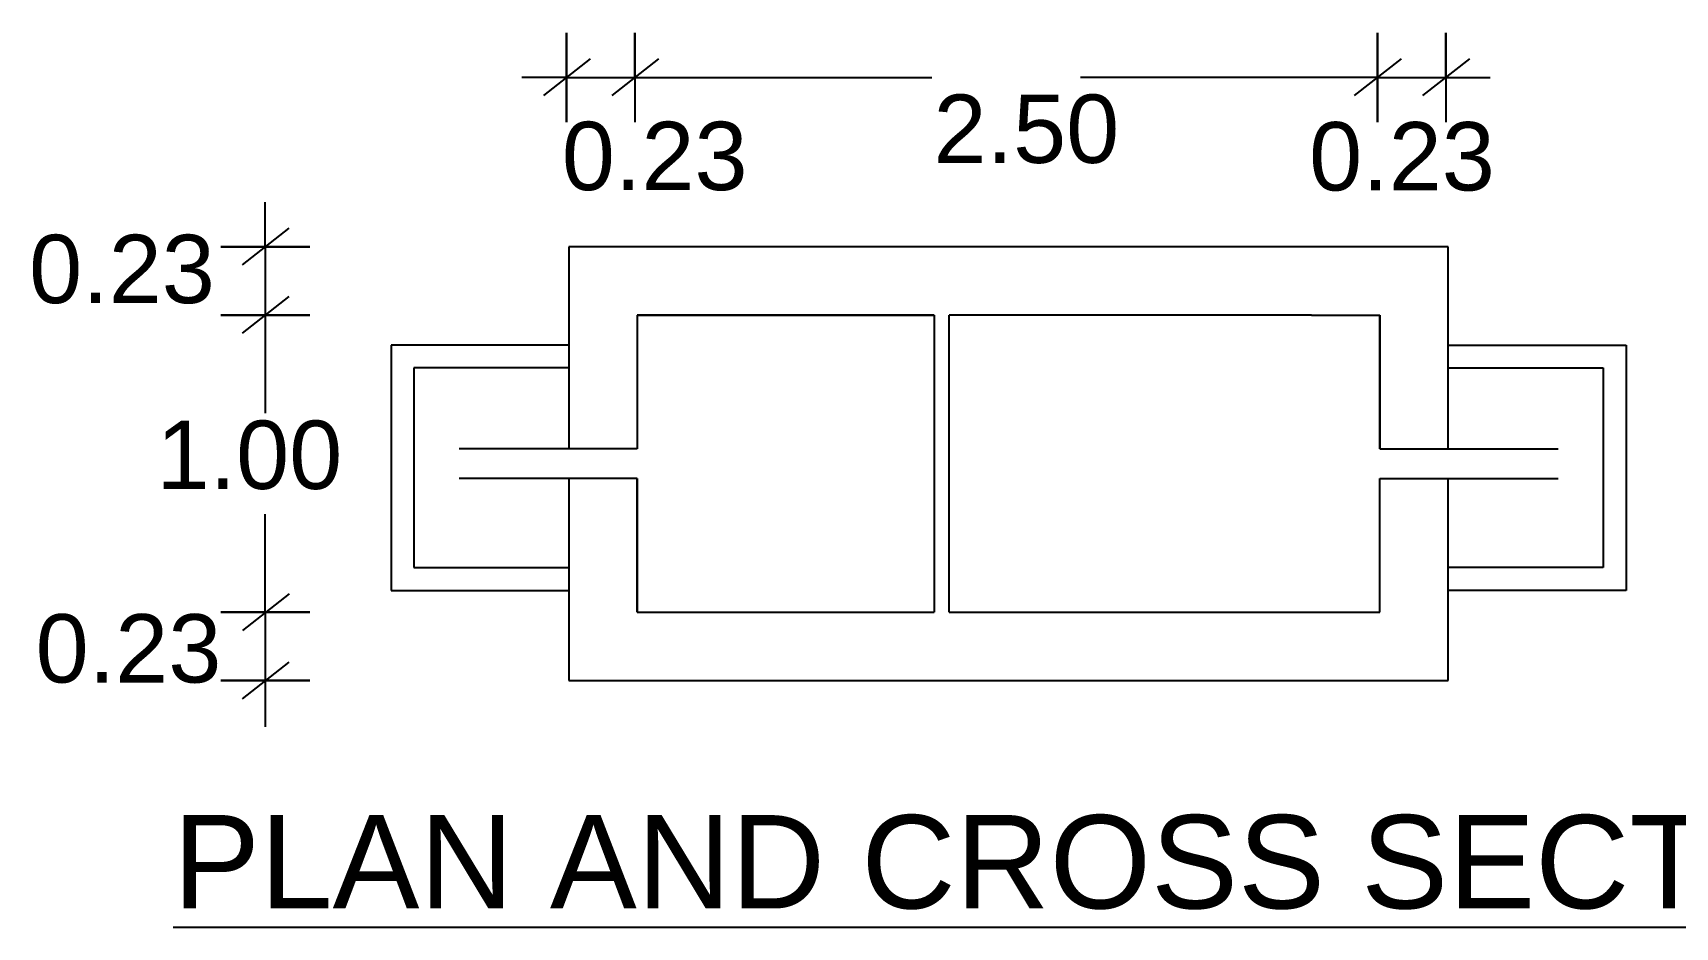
# Model space of a CAD drawing. Header units: metres. Extents: x 0 to 184, y 0 to 104.
# Drawn here: x 1.83 to 10.05, y 9.72 to 14.19 of the extents above; entities that cross this region are included whole.
import ezdxf

# ---------------------------------------------------------------- set-up
doc = ezdxf.new("R2010")
doc.units = ezdxf.units.M
doc.linetypes.add('HIDDEN2', pattern=[4.7625, 3.175, -1.5875])
doc.styles.get("Standard").update_dxf_attribs({"font": 'arial.ttf', "height": 0.35})

msp = doc.modelspace()

# ---------------------------------------------------------------- linework, layer by layer
at = {"color": 7, "lineweight": 25}
for p, q in [((4.50155, 14.19161), (4.50155, 13.74575)), ((4.50155, 13.96868), (4.50155, 14.19161)), ((4.84338, 14.1173), (4.84338, 14.19161)), ((4.84338, 14.19161), (4.84338, 13.74575)), ((8.55891, 14.19161), (8.55891, 13.74575)), ((8.55891, 13.96868), (8.55891, 14.19161)), ((8.90074, 14.19161), (8.90074, 13.74575)), ((8.90074, 13.96868), (8.90074, 14.19161)), ((4.61992, 14.06149), (4.386, 13.87809)), ((4.96175, 14.06149), (4.72783, 13.87809)), ((4.84338, 13.96868), (4.84338, 14.1173)), ((8.67728, 14.06149), (8.44336, 13.87809)), ((9.01911, 14.06149), (8.78519, 13.87809)), ((4.50155, 13.96868), (4.27862, 13.96868)), ((4.50155, 13.74575), (4.50155, 13.96868)), ((4.50155, 13.96868), (4.84338, 13.96868)), ((4.84338, 13.96868), (6.32959, 13.96868)), ((8.55891, 13.96868), (7.0727, 13.96868)), ((8.55891, 13.96868), (8.90074, 13.96868)), ((8.55891, 13.74575), (8.55891, 13.96868)), ((8.90074, 13.96868), (9.12367, 13.96868)), ((2.99427, 13.12251), (2.99427, 13.34544)), ((3.11265, 13.21531), (2.87872, 13.03192)), ((2.77134, 13.12251), (3.2172, 13.12251)), ((2.99427, 13.12251), (2.77134, 13.12251)), ((3.2172, 13.12251), (2.99427, 13.12251)), ((2.99427, 13.12251), (2.99427, 12.78068)), ((8.2294, 13.12251), (4.51386, 13.12251)), ((4.51386, 13.12251), (4.51386, 12.11188)), ((8.91305, 13.12251), (8.2294, 13.12251)), ((8.91305, 12.78068), (8.91305, 13.12251)), ((3.11265, 12.87348), (2.87872, 12.69009)), ((3.2172, 12.78068), (2.77134, 12.78068)), ((2.77134, 12.78068), (2.99427, 12.78068)), ((2.99427, 12.78068), (2.99427, 12.29023)), ((2.99427, 12.78068), (3.2172, 12.78068)), ((4.85569, 12.78068), (6.3419, 12.78068)), ((6.3419, 12.78068), (4.85569, 12.78068)), ((4.85569, 12.78068), (4.85569, 12.11188)), ((4.85569, 12.78068), (4.85569, 12.11188)), ((6.3419, 12.78068), (6.3419, 11.29446)), ((8.2294, 12.78068), (6.41622, 12.78068)), ((6.41622, 11.29446), (6.41622, 12.78068)), ((8.2294, 12.78068), (8.57122, 12.78068)), ((8.57122, 12.11188), (8.57122, 12.78068)), ((8.57122, 12.78068), (8.57122, 12.11188)), ((8.91305, 12.11188), (8.91305, 12.78068)), ((4.51386, 12.63036), (3.62415, 12.63036)), ((3.62415, 12.63036), (3.62415, 11.40423)), ((8.91305, 12.63036), (9.80277, 12.63036)), ((9.80277, 12.63036), (9.80277, 11.40423)), ((4.51386, 12.51606), (3.73845, 12.51606)), ((3.73845, 12.51606), (3.73845, 11.51853)), ((8.91305, 12.51606), (9.68847, 12.51606)), ((9.68847, 12.51606), (9.68847, 11.51853)), ((4.85569, 12.11188), (3.96396, 12.11188)), ((8.57122, 12.11188), (9.46295, 12.11188)), ((4.85569, 11.96326), (3.96396, 11.96326)), ((4.51386, 11.96326), (4.51386, 10.95264)), ((4.85569, 11.29446), (4.85569, 11.96326)), ((4.85569, 11.96326), (4.85569, 11.29446)), ((8.57122, 11.96326), (9.46295, 11.96326)), ((8.57122, 11.29446), (8.57122, 11.96326)), ((8.57122, 11.29446), (8.57122, 11.96326)), ((8.91305, 11.29446), (8.91305, 11.96326)), ((2.99427, 11.29446), (2.99427, 11.78491)), ((3.73845, 11.51853), (4.51386, 11.51853)), ((9.68847, 11.51853), (8.91305, 11.51853)), ((3.11406, 11.38727), (2.88014, 11.20387)), ((3.62415, 11.40423), (4.51386, 11.40423)), ((9.80277, 11.40423), (8.91305, 11.40423)), ((2.77134, 11.29446), (3.2172, 11.29446)), ((2.99427, 11.29446), (2.77134, 11.29446)), ((3.2172, 11.29446), (2.99427, 11.29446)), ((2.99427, 11.29446), (2.99427, 10.95264)), ((4.85569, 11.29446), (6.3419, 11.29446)), ((6.41622, 11.29446), (8.57122, 11.29446)), ((8.91305, 10.95264), (8.91305, 11.29446)), ((3.11265, 11.04544), (2.87872, 10.86204)), ((2.77134, 10.95264), (3.2172, 10.95264)), ((2.99427, 10.95264), (2.77134, 10.95264)), ((2.99427, 10.95264), (2.99427, 10.72227)), ((3.2172, 10.95264), (2.99427, 10.95264)), ((4.51386, 10.95264), (4.85569, 10.95264)), ((4.85569, 10.95264), (8.57122, 10.95264)), ((8.57122, 10.95264), (8.91305, 10.95264))]:
    msp.add_line(p, q, dxfattribs=at)
at = {"color": 7, "linetype": 'HIDDEN2', "lineweight": 25, "ltscale": 0.3}
for p, q in [((3.73845, 12.51606), (3.73845, 11.51853)), ((3.73845, 12.51606), (3.73845, 11.51853)), ((9.68847, 12.51606), (9.68847, 11.51853)), ((9.68847, 12.51606), (9.68847, 11.51853))]:
    msp.add_line(p, q, dxfattribs=at)

# ---------------------------------------------------------------- texts
at = {"color": 7, "lineweight": 25}
for s, height, p in [('2.50', 0.341829, (6.33779, 13.54125)), ('0.23', 0.341829, (4.47813, 13.40531)), ('0.23', 0.341829, (8.21711, 13.4036)), ('0.23', 0.341829, (1.81281, 12.84023)), ('1.00', 0.341829, (2.45031, 11.91107)), ('0.23', 0.341829, (1.8454, 10.94318)), ('%%UPLAN AND CROSS SECTION OF ST&SP.', 0.4669917, (2.53304, 9.81364))]:
    msp.add_text(s, height=height, dxfattribs=at).set_placement(p)

doc.saveas('drawing.dxf')
